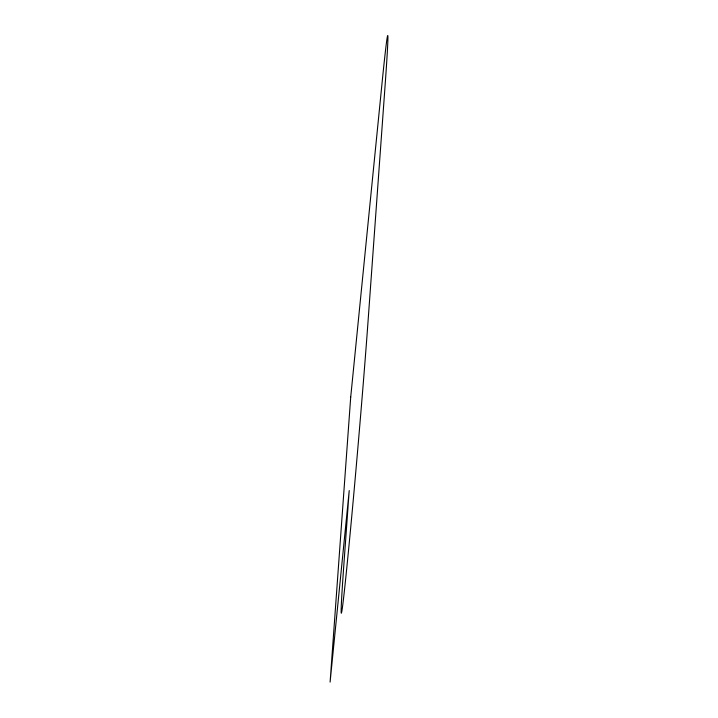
<?xml version="1.0" encoding="UTF-8"?>
<svg xmlns="http://www.w3.org/2000/svg" width="718" height="718" viewBox="0 0 718 718"><rect width="100%" height="100%" fill="white"/><g stroke="black" fill="none" stroke-linecap="round" stroke-linejoin="round"><path stroke-width="1.08" d="M350.716 397.045L330.101 682.1L349.217 490.547L343.895 564.186A169.268 2.307 -85.1 0 0 347.252 563.244A169.268 2.307 -85.1 0 0 367.796 324.742L385.144 84.823A169.268 2.307 -85.1 0 0 381.779 85.765L350.716 397.045"/></g></svg>
